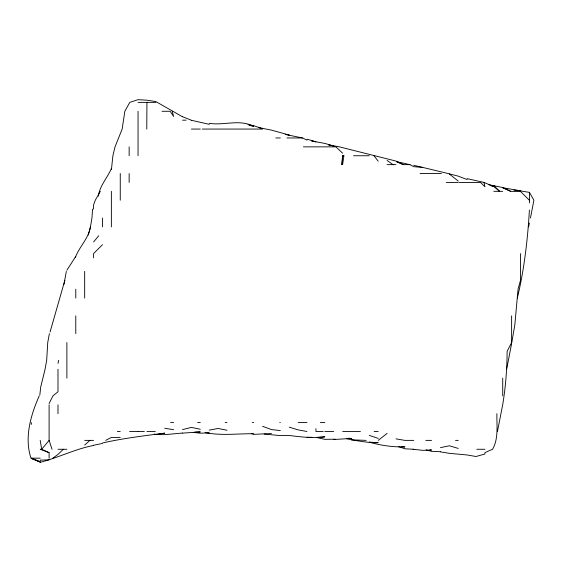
<?xml version="1.0" encoding="UTF-8"?>
<svg xmlns="http://www.w3.org/2000/svg" width="562" height="562" viewBox="0 0 562 562"><rect width="100%" height="100%" fill="white"/><g stroke="black" fill="none" stroke-linecap="round" stroke-linejoin="round"><path stroke-width="0.84" d="M146.773 129.063L146.935 102.382M520.51 253.588L520.51 280.276L518.059 289.17L514.841 324.745L511.785 342.532M92.554 209.12L91.957 218.014L90.447 226.907L88.297 234.993M342.616 155.751L341.914 164.645L342.616 155.751L343.881 155.751L342.616 164.645M39.818 395.065L40.71 387.007L45.079 369.22L46.674 360.326L47.742 342.532L49.365 333.638M111.445 169.457L112.892 155.751L115.027 146.858L122.158 129.063L124.841 111.276L129.759 102.382L138.041 99.671L146.935 100.191L155.836 101.56L182.517 116.784M63.977 284.316L66.323 271.376M511.617 343.53L506.664 369.22M528.575 226.907L529.404 223.002M57.991 363.431L58.673 360.326M497.447 431.483L502.716 404.689C505.589 387.155 507.043 369.213 507.107 351.433L511.617 342.532L511.617 315.851M530.458 218.014L533.9 200.22L529.404 192.337C520.503 191.087 511.715 189.113 502.716 187.764L510.661 191.326L520.51 191.487L529.404 200.22M98.336 196.18C99.713 185.692 107.384 177.936 111.36 168.544M50.053 332.023L64.876 280.276M517.342 298.064C524.255 269.254 527.676 239.574 529.404 210.076M90.447 226.907C88.55 238.597 79.221 246.851 75.238 257.635M39.235 395.901C30.741 415.072 24.18 437.475 30.966 458.163L40.204 458.163M49.098 403.558L52.926 395.901L57.991 391.749L57.991 369.22M100.345 191.326L95.287 200.22L93.573 204.933L93.573 209.12M66.885 270.238L75.779 256.363M93.573 241.969L98.701 235.801M49.098 404.795L49.098 440.376L41.693 449.27L40.204 449.27L49.098 452.649L49.098 458.163M102.467 244.695L93.573 253.588L93.573 257.888M63.302 449.27L57.991 454.412L52.821 458.163M84.672 445.055L89.941 440.376M378.198 440.376L387.092 433.393M342.616 156.503L343.881 155.751M105.719 440.376L111.36 437.447L120.254 437.384M182.517 429.607L191.41 427.401L200.304 429.249M93.573 445.469C75.132 449.017 58.223 457.728 40.204 462.329L31.31 458.163L39.396 461.479M440.46 447.654L449.354 445.771L458.248 448.427M93.573 445.259L102.467 443.439L102.467 442.94M316.743 437.538L324.829 439.344L335.338 439.196M209.197 430.141L218.091 428.476L226.992 430.239M154.325 433.983L155.836 434.609L164.729 433.14C144.118 435.775 123.535 438.283 103.275 442.821M182.517 433.035L164.729 434.665L155.836 434.567M271.46 433.527L253.673 434.356L251.193 433.492M317.551 437.257L324.829 436.829C313.006 438.571 301.028 436.871 289.247 435.501L280.354 435.599L264.182 434.075M333.723 439.512L351.51 438.444L348.278 438.205M182.517 433.119L200.304 431.925L194.642 432.101M49.098 459.857L40.204 460.145L40.204 462.329M253.673 433.738C237.529 433.562 221.014 435.894 205.116 432.564M138.041 102.382L155.836 102.382M161.961 111.276L170.145 111.276L173.623 116.439L172.197 111.276M182.517 120.17L186.12 120.17M191.41 129.063L200.304 129.063M202.271 129.063L262.566 129.063M275.809 137.964L280.354 137.964M286.922 137.964L302.454 137.964L307.042 140.135M303.417 146.858L335.907 146.858L342.616 153.194M353.498 155.751L369.304 155.751M387.092 164.645L395.985 164.645M396.716 161.828L403.319 164.645L409.93 164.645L413.772 166.703L422.666 167.392L448.167 173.539L458.248 176.145L467.141 179.552M420.067 173.539L441.437 173.539M446.256 182.432L458.248 182.432M459.21 182.432L480.573 182.432L484.929 186.795L484.023 182.432L467.141 178.639M493.822 191.326L502.716 191.326M170.644 422.589L173.623 422.589M197.662 422.589L200.304 422.589M225.172 422.589L226.992 422.589M252.268 422.589L253.673 422.589M279.785 422.589L280.354 422.589M298.148 422.589L307.042 422.589M320.298 422.589L324.829 422.589M117.36 431.483L120.254 431.483M129.583 431.483L138.041 431.483M138.217 431.483L144.357 431.483M146.935 431.483L155.33 431.483M323.213 431.483L315.935 431.483L315.935 428.602M324.829 431.483L333.723 431.483M342.637 431.483L360.404 431.483M374.109 431.483L378.198 431.483M84.672 440.376L93.573 440.376M366.206 440.376L351.51 439.828L346.663 438.711M413.772 440.376L404.879 440.376L395.985 438.859M425.778 440.376L431.56 440.376M455.487 440.376L458.248 440.376M57.991 449.27L66.885 449.27M398.409 446.523L404.879 448.785L413.772 449.27M476.794 449.27L484.929 449.27M307.042 437.229L311.889 437.299M209.197 123.317C224.076 125.748 239.721 118.835 253.673 126.408L249.626 125.389M440.46 451.707L431.56 451.314L426.017 449.881M514.04 190.146L520.51 190.518M429.979 449.86L431.56 450.007L422.666 450.338L413.035 449.27M351.51 439.828C360.347 441.233 369.143 442.968 378.198 442.659L369.304 442.146C380.811 445.511 392.894 447.127 404.879 446.952L401.647 446.488M193.834 432.466L200.304 433.19L209.197 432.902L206.753 432.473M280.354 430.583L271.46 429.558L262.566 426.305M285.208 134.402L302.454 137.964M287.632 134.796L289.247 135.042L271.46 130.131L258.527 127.539M488.975 184.743L502.716 187.504L510.661 191.326M328.868 144.982L339.406 146.858L395.985 161.069L403.319 164.645M440.46 451.89L449.354 453.33L467.141 454.974L476.035 456.506L484.929 454.005L484.929 452.614L492.572 449.27C498.677 438.774 496.668 425.441 496.899 413.688M164.729 428.258L173.623 429.705M311.889 141.006L324.829 143.429L333.723 145.972L328.868 145.08M248.011 124.715L253.673 125.691L262.566 128.74M311.889 141.09L315.935 141.821L307.042 139.165M306.915 431.483L298.148 429.881L289.247 427.176M396.793 161.666L409.93 164.645M209.197 124.314L191.41 120.289M484.023 182.432L493.822 186.598L499.618 191.326L493.822 185.502M413.772 165.326L422.666 167.392M491.399 185.924L493.822 186.598M369.304 435.374L378.198 438.388M31.31 458.515L39.396 461.507M182.517 116.706L191.22 120.17M49.098 452.649L41.693 449.27L40.204 440.376M387.092 160.444L392.978 164.645M449.354 174.016L458.248 181.083M373.955 155.751L378.198 161.175M49.098 440.383L52.041 449.27M529.404 192.337L529.404 202.903M502.716 378.114L502.716 395.901M138.041 111.276L138.041 155.751M129.148 146.858L129.148 155.751M129.148 173.539L129.148 182.432M120.254 173.539L120.254 200.22M111.36 191.326L111.36 226.907M102.467 218.014L102.467 226.907M84.672 271.376L84.672 298.064M75.779 289.17L75.779 298.064M75.779 315.851L75.779 333.638M66.885 342.532L66.885 378.114M57.991 404.795L57.991 413.688M31.31 422.589L31.31 424.415"/></g></svg>
